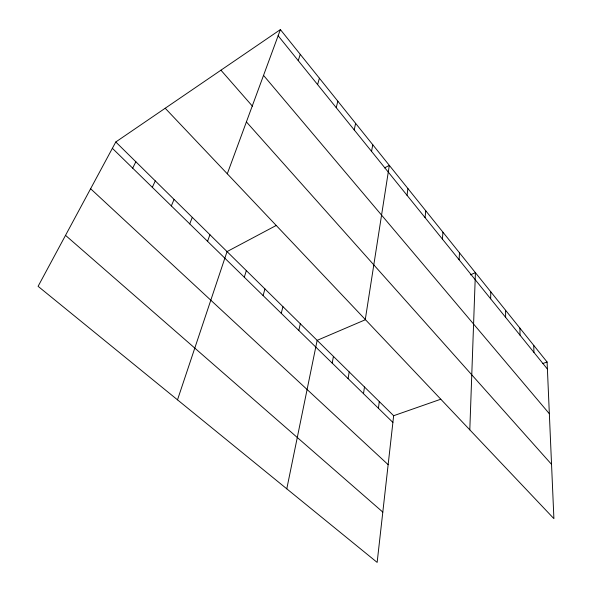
<?xml version="1.0" encoding="UTF-8"?>
<svg xmlns="http://www.w3.org/2000/svg" width="592" height="592" viewBox="0 0 592 592"><rect width="100%" height="100%" fill="white"/><g stroke="black" fill="none" stroke-linecap="round" stroke-linejoin="round"><path stroke-width="0.89" d="M505.605 317.319L505.605 310.312M490.664 298.827L490.783 291.834M469.804 429.851L475.42 272.683L470.396 274.829M459.096 259.755L459.481 252.821M442.409 239.094L442.942 232.205M425.063 217.627L425.759 210.789M115.78 141.984L393.65 415.717L377.148 562.4L38.095 286.321L115.78 141.984L280.393 29.6L547.097 362.015L553.905 518.644L165.205 108.24M378.421 408.273L379.287 401.568M407.037 195.308L407.895 188.522M363.495 393.687L364.48 386.976M365.286 319.51L389.321 165.368L384.541 167.913M348.096 378.643L349.199 371.924M371.547 151.374L372.76 144.729M332.201 363.103L333.429 356.391M286.787 488.822L317.149 340.356L365.479 319.687M354.208 129.914L355.607 123.351M298.805 330.477L300.322 323.78M336.241 107.67L337.832 101.195M281.259 313.323L282.932 306.649M263.1 295.586L264.942 288.926M317.601 84.589L319.399 78.218M244.304 277.219L246.324 270.588M298.242 60.628L300.262 54.368M177.504 399.837L227.047 251.593L276.235 225.456M207.563 241.314L209.938 234.743M227.284 173.811L280.393 29.6M189.729 223.894L192.289 217.36M171.325 205.912L174.078 199.423M152.322 187.338L155.274 180.9M132.682 168.15L135.857 161.764M393.65 415.717L440.803 399.215M542.886 363.488L547.097 362.015M65.527 235.357L382.809 512.087M90.613 188.737L388.145 464.668M112.376 148.303L392.896 422.414M246.398 121.9L551.544 464.343M220.942 70.189L252.458 106.212M263.536 75.376L549.339 413.727M278.129 35.735L547.4 369.06M533.732 345.365L533.947 352.41M519.917 328.146L520.02 335.168"/></g></svg>
